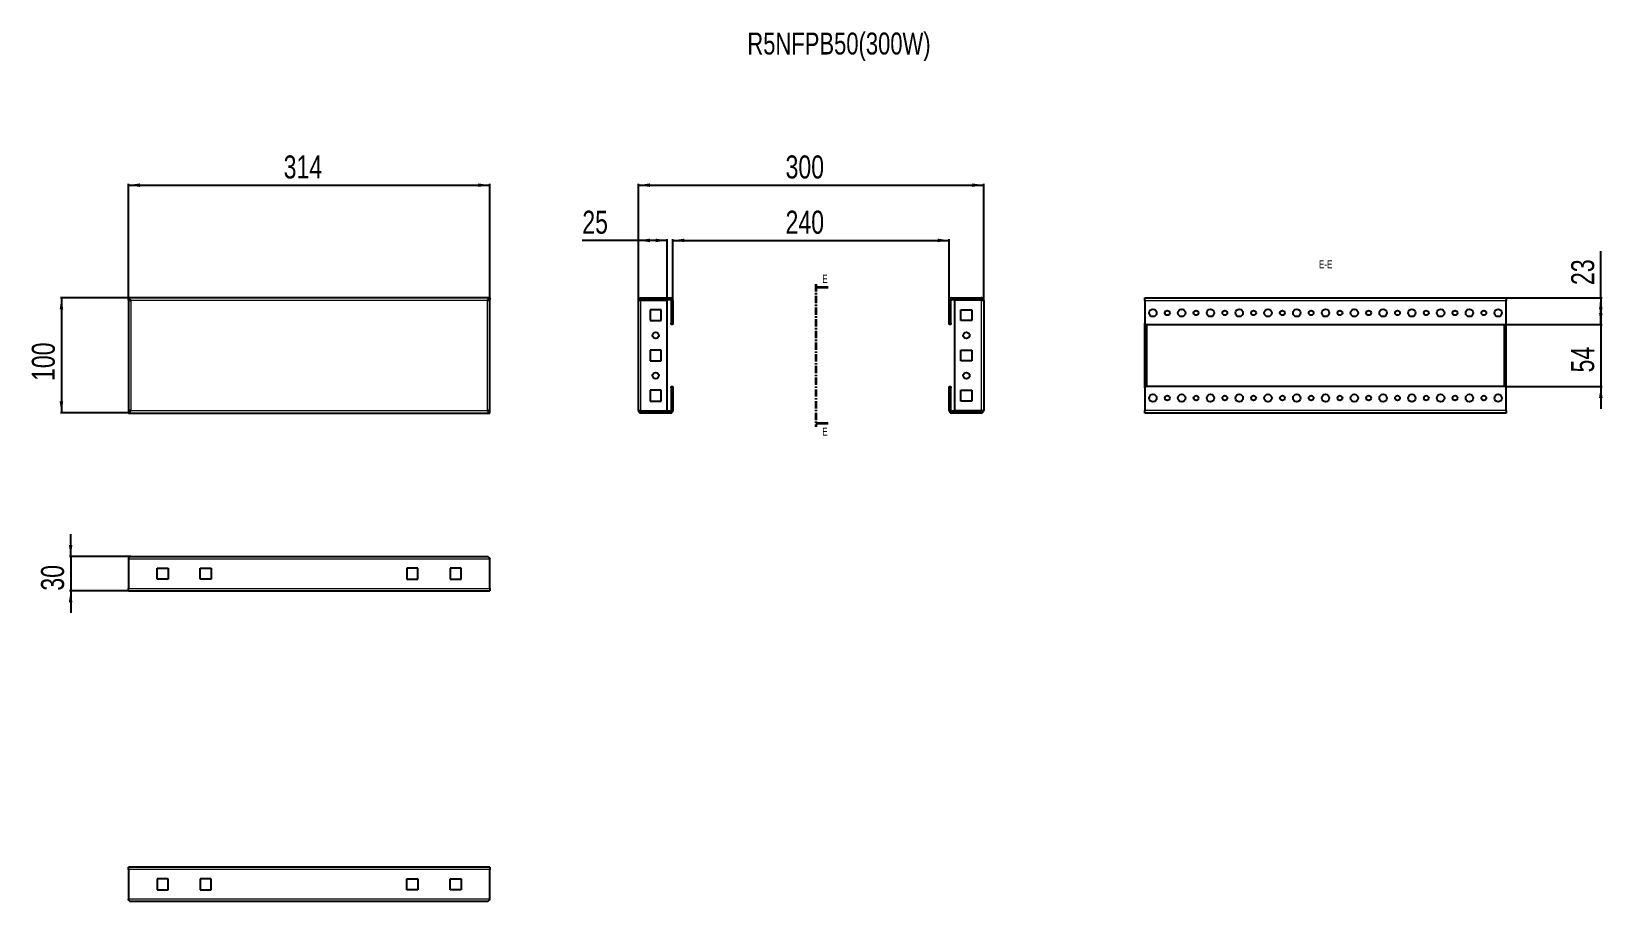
# Model space of a CAD drawing. Header units: millimetres. Extents: x -64 to 1301, y -192 to 564.
import ezdxf

# ---------------------------------------------------------------- set-up
doc = ezdxf.new("R2010")
doc.units = ezdxf.units.MM
doc.linetypes.add('CENTER', pattern=[10.16, 6.35, -1.27, 1.27, -1.27])
doc.layers.add('FORMAT', color=7, linetype='Continuous')
doc.styles.add('SLDTEXTSTYLE0', font='TXT', dxfattribs={"width": 0.75})
doc.dimstyles.new('SLDDIMSTYLE0', dxfattribs={"dimtxt": 20, "dimasz": 10, "dimexe": 0, "dimexo": 0.0625, "dimgap": 5, "dimtad": 2, "dimdec": 1, "dimrnd": 1e-09, "dimzin": 12, "dimdsep": 46, "dimtxsty": 'SLDTEXTSTYLE0', "dimsah": 1, "dimcen": 0.09, "dimadec": 0, "dimazin": 3, "dimtfac": 1, "dimtofl": 0, "dimtmove": 0, "dimatfit": 3, "dimfxl": 0, "dimfrac": 2, "dimtolj": 1, "dimtzin": 12, "dimarcsym": 0})
doc.dimstyles.new('SLDDIMSTYLE1', dxfattribs={"dimtxt": 20, "dimasz": 10, "dimexe": 0, "dimexo": 0.0625, "dimgap": 5, "dimtad": 2, "dimdec": 1, "dimrnd": 1e-09, "dimzin": 12, "dimdsep": 46, "dimtxsty": 'SLDTEXTSTYLE0', "dimsah": 1, "dimcen": 0.09, "dimadec": 0, "dimazin": 3, "dimtfac": 1, "dimtmove": 0, "dimatfit": 0, "dimfxl": 0, "dimfrac": 2, "dimtolj": 1, "dimtzin": 12, "dimarcsym": 0})

# ---------------------------------------------------------------- blocks, each defined once
blk = doc.blocks.new('_D')
at = {"layer": 'FORMAT'}
for p, q in [((20.2, 330.6), (20.2, 431.6)), ((20.2, 430.6), (334.2, 430.6)), ((334.2, 330.6), (334.2, 431.6))]:
    blk.add_line(p, q, dxfattribs=at)
for points in [[(20.2, 430.6), (30.2, 429), (30.2, 432.1)], [(334.2, 430.6), (324.2, 432.1), (324.2, 429)]]:
    blk.add_solid(points, dxfattribs=at)
at = {"layer": 'FORMAT', "insert": (155.1, 456.4), "char_height": 20, "attachment_point": 1, "style": 'SLDTEXTSTYLE0'}
blk.add_mtext('314', dxfattribs=at)
blk = doc.blocks.new('_D_1')
at = {"layer": 'FORMAT'}
for p, q in [((20.2, 332.6), (-38.9, 332.6)), ((-37.9, 332.6), (-37.9, 232.6)), ((20.2, 232.6), (-38.9, 232.6))]:
    blk.add_line(p, q, dxfattribs=at)
for points in [[(-37.9, 332.6), (-39.5, 322.6), (-36.4, 322.6)], [(-37.9, 232.6), (-36.4, 242.6), (-39.5, 242.6)]]:
    blk.add_solid(points, dxfattribs=at)
at = {"layer": 'FORMAT', "insert": (-63.7, 260.4), "char_height": 20, "attachment_point": 1, "rotation": 90, "style": 'SLDTEXTSTYLE0'}
blk.add_mtext('100', dxfattribs=at)
blk = doc.blocks.new('_D_2')
at = {"layer": 'FORMAT'}
for p, q in [((463.4, 330.5), (463.4, 431.6)), ((463.4, 430.6), (763.4, 430.6)), ((763.4, 330.5), (763.4, 431.6))]:
    blk.add_line(p, q, dxfattribs=at)
for points in [[(463.4, 430.6), (473.4, 429), (473.4, 432.1)], [(763.4, 430.6), (753.4, 432.1), (753.4, 429)]]:
    blk.add_solid(points, dxfattribs=at)
at = {"layer": 'FORMAT', "insert": (591.2, 456.4), "char_height": 20, "attachment_point": 1, "style": 'SLDTEXTSTYLE0'}
blk.add_mtext('300', dxfattribs=at)
blk = doc.blocks.new('_D_3')
at = {"layer": 'FORMAT'}
for p, q in [((493.4, 330.5), (493.4, 383.6)), ((493.4, 382.6), (733.4, 382.6)), ((733.4, 330.5), (733.4, 383.6))]:
    blk.add_line(p, q, dxfattribs=at)
for points in [[(493.4, 382.6), (503.4, 381), (503.4, 384.1)], [(733.4, 382.6), (723.4, 384.1), (723.4, 381)]]:
    blk.add_solid(points, dxfattribs=at)
at = {"layer": 'FORMAT', "insert": (591.2, 408.4), "char_height": 20, "attachment_point": 1, "style": 'SLDTEXTSTYLE0'}
blk.add_mtext('240', dxfattribs=at)
blk = doc.blocks.new('_D_4')
at = {"layer": 'FORMAT'}
for p, q in [((463.4, 382.6), (414.6, 382.6)), ((463.4, 330.5), (463.4, 383.6)), ((488.4, 382.6), (463.4, 382.6)), ((488.4, 330.6), (488.4, 383.6))]:
    blk.add_line(p, q, dxfattribs=at)
for points in [[(463.4, 382.6), (473.4, 381), (473.4, 384.1)], [(488.4, 382.6), (478.4, 384.1), (478.4, 381)]]:
    blk.add_solid(points, dxfattribs=at)
at = {"layer": 'FORMAT', "insert": (414.6, 408.4), "char_height": 20, "attachment_point": 1, "style": 'SLDTEXTSTYLE0'}
blk.add_mtext('25', dxfattribs=at)
blk = doc.blocks.new('_D_5')
at = {"layer": 'FORMAT'}
for p, q in [((-29.9, 108), (-29.9, 127.3)), ((22.3, 108), (-30.9, 108)), ((-29.9, 108), (-29.9, 78)), ((20.2, 78), (-30.9, 78)), ((-29.9, 78), (-29.9, 58.8))]:
    blk.add_line(p, q, dxfattribs=at)
for points in [[(-29.9, 108), (-28.4, 118), (-31.5, 118)], [(-29.9, 78), (-31.5, 68), (-28.4, 68)]]:
    blk.add_solid(points, dxfattribs=at)
at = {"layer": 'FORMAT', "insert": (-55.7, 78.2), "char_height": 20, "attachment_point": 1, "rotation": 90, "style": 'SLDTEXTSTYLE0'}
blk.add_mtext('30', dxfattribs=at)
blk = doc.blocks.new('_D_6')
at = {"layer": 'FORMAT'}
for p, q in [((1299.6, 309.6), (1299.6, 328.8)), ((1216.4, 309.6), (1300.6, 309.6)), ((1299.6, 309.6), (1299.6, 255.6)), ((1216.4, 255.6), (1300.6, 255.6)), ((1299.6, 255.6), (1299.6, 236.3))]:
    blk.add_line(p, q, dxfattribs=at)
for points in [[(1299.6, 309.6), (1301.1, 319.6), (1298, 319.6)], [(1299.6, 255.6), (1298, 245.6), (1301.1, 245.6)]]:
    blk.add_solid(points, dxfattribs=at)
at = {"layer": 'FORMAT', "insert": (1273.8, 267.8), "char_height": 20, "attachment_point": 1, "rotation": 90, "style": 'SLDTEXTSTYLE0'}
blk.add_mtext('54', dxfattribs=at)
blk = doc.blocks.new('_D_7')
at = {"layer": 'FORMAT'}
for p, q in [((1299.6, 332.6), (1299.6, 373.3)), ((1217.4, 332.6), (1300.6, 332.6)), ((1299.6, 332.6), (1299.6, 309.6)), ((1216.4, 309.6), (1300.6, 309.6))]:
    blk.add_line(p, q, dxfattribs=at)
for points in [[(1299.6, 332.6), (1298, 322.6), (1301.1, 322.6)], [(1299.6, 309.6), (1301.1, 319.6), (1298, 319.6)]]:
    blk.add_solid(points, dxfattribs=at)
at = {"layer": 'FORMAT', "insert": (1273.8, 343.8), "char_height": 20, "attachment_point": 1, "rotation": 90, "style": 'SLDTEXTSTYLE0'}
blk.add_mtext('23', dxfattribs=at)

msp = doc.modelspace()

# ---------------------------------------------------------------- linework, layer by layer
at = {"color": 7, "linetype": 'CENTER', "lineweight": 35}
msp.add_line((617.47, 344.57), (617.47, 220.56), dxfattribs=at)
at = {"color": 7, "linetype": 'Continuous', "lineweight": 35}
for p, q in [((628.11, 341.57), (617.47, 341.57)), ((628.11, 223.56), (617.47, 223.56))]:
    msp.add_line(p, q, dxfattribs=at)
at = {"color": 7, "linetype": 'Continuous', "lineweight": 25}
for p, q in [((20.22, 331.07), (20.22, 332.57)), ((334.22, 332.57), (20.22, 332.57)), ((20.22, 331.07), (20.22, 330.57)), ((20.22, 330.57), (20.22, 234.57)), ((20.22, 330.57), (21.72, 330.57)), ((334.22, 330.57), (332.72, 330.57)), ((334.22, 332.57), (334.22, 331.07)), ((334.22, 330.57), (334.22, 331.07)), ((334.22, 234.57), (334.22, 330.57)), ((463.37, 234.67), (463.37, 330.47)), ((465.47, 332.57), (465.47, 331.07)), ((465.47, 332.57), (491.27, 332.57)), ((465.47, 331.07), (491.27, 331.07)), ((465.47, 330.57), (488.37, 330.57)), ((488.37, 234.57), (488.37, 330.57)), ((491.87, 330.47), (491.87, 310.57)), ((493.37, 330.47), (493.37, 310.57)), ((733.37, 310.57), (733.37, 330.47)), ((734.87, 310.57), (734.87, 330.47)), ((735.47, 332.57), (761.27, 332.57)), ((735.47, 331.07), (761.27, 331.07)), ((738.37, 234.57), (738.37, 330.57)), ((761.27, 330.57), (738.37, 330.57)), ((761.27, 331.07), (761.27, 332.57)), ((763.37, 330.47), (763.37, 234.67)), ((903.39, 330.47), (903.39, 332.57)), ((903.39, 332.57), (1217.39, 332.57)), ((903.39, 330.47), (903.39, 310.57)), ((1217.39, 332.57), (1217.39, 330.47)), ((1217.39, 310.57), (1217.39, 330.47)), ((473.62, 322.32), (473.62, 312.82)), ((483.12, 322.32), (473.62, 322.32)), ((483.12, 312.82), (483.12, 322.32)), ((743.62, 322.32), (753.12, 322.32)), ((743.62, 312.82), (743.62, 322.32)), ((753.12, 322.32), (753.12, 312.82)), ((473.62, 312.82), (483.12, 312.82)), ((491.87, 310.57), (493.37, 310.57)), ((491.87, 309.57), (491.87, 310.57)), ((493.37, 309.57), (491.87, 309.57)), ((493.37, 310.57), (493.37, 309.57)), ((733.37, 310.57), (734.87, 310.57)), ((733.37, 309.57), (733.37, 310.57)), ((734.87, 309.57), (733.37, 309.57)), ((734.87, 310.57), (734.87, 309.57)), ((753.12, 312.82), (743.62, 312.82)), ((903.39, 310.57), (904.39, 309.57)), ((903.39, 254.57), (903.39, 310.57)), ((904.39, 309.57), (1216.39, 309.57)), ((904.89, 255.57), (904.89, 309.57)), ((1215.89, 255.57), (1215.89, 309.57)), ((1216.39, 309.57), (1217.39, 310.57)), ((1217.39, 254.57), (1217.39, 310.57)), ((473.62, 287.32), (473.62, 277.82)), ((483.12, 287.32), (473.62, 287.32)), ((483.12, 277.82), (483.12, 287.32)), ((743.62, 287.32), (753.12, 287.32)), ((743.62, 277.82), (743.62, 287.32)), ((753.12, 287.32), (753.12, 277.82)), ((473.62, 277.82), (483.12, 277.82)), ((753.12, 277.82), (743.62, 277.82)), ((483.12, 252.32), (473.62, 252.32)), ((473.62, 252.32), (473.62, 242.82)), ((483.12, 242.82), (483.12, 252.32)), ((491.87, 255.57), (493.37, 255.57)), ((491.87, 254.57), (491.87, 255.57)), ((493.37, 254.57), (491.87, 254.57)), ((491.87, 254.57), (491.87, 234.67)), ((493.37, 255.57), (493.37, 254.57)), ((493.37, 254.57), (493.37, 234.67)), ((733.37, 255.57), (734.87, 255.57)), ((733.37, 254.57), (733.37, 255.57)), ((734.87, 254.57), (733.37, 254.57)), ((733.37, 234.67), (733.37, 254.57)), ((734.87, 255.57), (734.87, 254.57)), ((734.87, 234.67), (734.87, 254.57)), ((743.62, 252.32), (753.12, 252.32)), ((743.62, 242.82), (743.62, 252.32)), ((753.12, 252.32), (753.12, 242.82)), ((904.39, 255.57), (903.39, 254.57)), ((903.39, 254.57), (903.39, 234.67)), ((1216.39, 255.57), (904.39, 255.57)), ((1217.39, 254.57), (1216.39, 255.57)), ((1217.39, 234.67), (1217.39, 254.57)), ((21.72, 234.57), (20.22, 234.57)), ((20.22, 234.57), (20.22, 234.07)), ((20.22, 234.07), (20.22, 232.57)), ((20.22, 232.57), (334.22, 232.57)), ((332.72, 234.57), (334.22, 234.57)), ((334.22, 234.07), (334.22, 234.57)), ((334.22, 232.57), (334.22, 234.07)), ((465.47, 234.57), (488.37, 234.57)), ((465.47, 232.57), (465.47, 234.07)), ((491.27, 234.07), (465.47, 234.07)), ((491.27, 232.57), (465.47, 232.57)), ((473.62, 242.82), (483.12, 242.82)), ((761.27, 234.07), (735.47, 234.07)), ((761.27, 232.57), (735.47, 232.57)), ((761.27, 234.57), (738.37, 234.57)), ((753.12, 242.82), (743.62, 242.82)), ((761.27, 234.07), (761.27, 232.57)), ((903.39, 232.57), (903.39, 234.67)), ((1217.39, 232.57), (903.39, 232.57)), ((1217.39, 234.67), (1217.39, 232.57)), ((20.22, 105.92), (20.22, 80.12)), ((22.32, 108.02), (332.12, 108.02)), ((45.22, 97.77), (54.72, 97.77)), ((45.22, 88.27), (45.22, 97.77)), ((54.72, 97.77), (54.72, 88.27)), ((82.72, 97.77), (92.22, 97.77)), ((82.72, 88.27), (82.72, 97.77)), ((92.22, 97.77), (92.22, 88.27)), ((271.72, 97.77), (262.22, 97.77)), ((262.22, 97.77), (262.22, 88.27)), ((271.72, 88.27), (271.72, 97.77)), ((299.72, 97.77), (299.72, 88.27)), ((309.22, 97.77), (299.72, 97.77)), ((309.22, 88.27), (309.22, 97.77)), ((334.22, 80.12), (334.22, 105.92)), ((54.72, 88.27), (45.22, 88.27)), ((92.22, 88.27), (82.72, 88.27)), ((262.22, 88.27), (271.72, 88.27)), ((299.72, 88.27), (309.22, 88.27)), ((20.22, 78.02), (20.22, 80.12)), ((20.22, 78.02), (334.22, 78.02)), ((334.22, 80.12), (334.22, 78.02)), ((334.22, -161.98), (20.22, -161.98)), ((20.22, -164.08), (20.22, -161.98)), ((334.22, -161.98), (334.22, -164.08)), ((20.22, -164.08), (20.22, -189.88)), ((54.72, -172.23), (45.22, -172.23)), ((45.22, -172.23), (45.22, -181.73)), ((54.72, -181.73), (54.72, -172.23)), ((92.22, -172.23), (82.72, -172.23)), ((82.72, -172.23), (82.72, -181.73)), ((92.22, -181.73), (92.22, -172.23)), ((262.22, -181.73), (262.22, -172.23)), ((262.22, -172.23), (271.72, -172.23)), ((271.72, -172.23), (271.72, -181.73)), ((299.72, -172.23), (309.22, -172.23)), ((299.72, -181.73), (299.72, -172.23)), ((309.22, -172.23), (309.22, -181.73)), ((334.22, -189.88), (334.22, -164.08)), ((45.22, -181.73), (54.72, -181.73)), ((82.72, -181.73), (92.22, -181.73)), ((271.72, -181.73), (262.22, -181.73)), ((309.22, -181.73), (299.72, -181.73)), ((332.12, -191.98), (22.32, -191.98))]:
    msp.add_line(p, q, dxfattribs=at)
at = {"color": 8, "linetype": 'Continuous', "lineweight": 18}
for p, q in [((22.32, 330.47), (22.32, 234.67)), ((332.12, 330.47), (22.32, 330.47)), ((332.12, 234.67), (332.12, 330.47)), ((465.47, 234.57), (465.47, 330.57)), ((491.27, 331.07), (491.27, 332.57)), ((491.87, 330.47), (493.37, 330.47)), ((734.87, 330.47), (733.37, 330.47)), ((735.47, 331.07), (735.47, 332.57)), ((761.27, 330.57), (761.27, 234.57)), ((903.39, 330.47), (1217.39, 330.47)), ((905.49, 255.57), (905.49, 309.57)), ((1215.29, 309.57), (1215.29, 255.57)), ((22.32, 234.67), (332.12, 234.67)), ((491.27, 234.07), (491.27, 232.57)), ((491.87, 234.67), (493.37, 234.67)), ((734.87, 234.67), (733.37, 234.67)), ((735.47, 234.07), (735.47, 232.57)), ((1217.39, 234.67), (903.39, 234.67)), ((20.22, 105.92), (334.22, 105.92)), ((20.22, 80.12), (334.22, 80.12)), ((334.22, -164.08), (20.22, -164.08)), ((334.22, -189.88), (20.22, -189.88))]:
    msp.add_line(p, q, dxfattribs=at)
at = {"color": 7, "linetype": 'Continuous', "lineweight": 25}
for centre, radius in [((910.39, 319.57), 3.25), ((922.89, 319.57), 2.1), ((935.39, 319.57), 3.25), ((947.89, 319.57), 2.1), ((960.39, 319.57), 3.25), ((972.89, 319.57), 2.1), ((985.39, 319.57), 3.25), ((997.89, 319.57), 2.1), ((1010.39, 319.57), 3.25), ((1022.89, 319.57), 2.1), ((1035.39, 319.57), 3.25), ((1047.89, 319.57), 2.1), ((1060.39, 319.57), 3.25), ((1072.89, 319.57), 2.1), ((1085.39, 319.57), 3.25), ((1097.89, 319.57), 2.1), ((1110.39, 319.57), 3.25), ((1122.89, 319.57), 2.1), ((1135.39, 319.57), 3.25), ((1147.89, 319.57), 2.1), ((1160.39, 319.57), 3.25), ((1172.89, 319.57), 2.1), ((1185.39, 319.57), 3.25), ((1197.89, 319.57), 2.1), ((1210.39, 319.57), 3.25), ((478.37, 300.07), 2.75), ((748.37, 300.07), 2.75), ((478.37, 265.07), 2.75), ((748.37, 265.07), 2.75), ((910.39, 245.57), 3.25), ((922.89, 245.57), 2.1), ((935.39, 245.57), 3.25), ((947.89, 245.57), 2.1), ((960.39, 245.57), 3.25), ((972.89, 245.57), 2.1), ((985.39, 245.57), 3.25), ((997.89, 245.57), 2.1), ((1010.39, 245.57), 3.25), ((1022.89, 245.57), 2.1), ((1035.39, 245.57), 3.25), ((1047.89, 245.57), 2.1), ((1060.39, 245.57), 3.25), ((1072.89, 245.57), 2.1), ((1085.39, 245.57), 3.25), ((1097.89, 245.57), 2.1), ((1110.39, 245.57), 3.25), ((1122.89, 245.57), 2.1), ((1135.39, 245.57), 3.25), ((1147.89, 245.57), 2.1), ((1160.39, 245.57), 3.25), ((1172.89, 245.57), 2.1), ((1185.39, 245.57), 3.25), ((1197.89, 245.57), 2.1), ((1210.39, 245.57), 3.25)]:
    msp.add_circle(centre, radius, dxfattribs=at)
for centre, radius, start, end in [((491.27, 330.47), 2.1, 0, 90), ((491.27, 330.47), 0.6, 0, 90), ((735.47, 330.47), 2.1, 90, 180), ((735.47, 330.47), 0.6, 90, 180), ((491.27, 234.67), 0.6, 270, 360), ((491.27, 234.67), 2.1, 270, 0), ((735.47, 234.67), 2.1, 180, 270), ((735.47, 234.67), 0.6, 180, 270)]:
    msp.add_arc(centre, radius, start, end, dxfattribs=at)
for points, knots in [([(22.32, 330.47), (22.14, 330.75), (21.78, 331.31), (21.25, 332.01), (20.73, 332.48), (20.38, 332.54), (20.22, 332.57)], [0, 0, 0, 0, 0.2547527, 0.5096447, 0.7645377, 1, 1, 1, 1]), ([(22.32, 330.47), (22.14, 330.55), (21.77, 330.71), (21.08, 330.98), (20.56, 331.03), (20.22, 331.07)], [0, 0, 0, 0, 0.2598775, 0.5197391, 1, 1, 1, 1]), ([(763.37, 330.47), (763.34, 330.75), (763.27, 331.31), (762.77, 332.01), (762.07, 332.48), (761.53, 332.54), (761.27, 332.57)], [0, 0, 0, 0, 0.2547527, 0.5096447, 0.7645377, 1, 1, 1, 1]), ([(761.87, 330.47), (761.86, 330.55), (761.84, 330.71), (761.65, 330.98), (761.42, 331.03), (761.27, 331.07)], [0, 0, 0, 0, 0.2598775, 0.5197391, 1, 1, 1, 1]), ([(332.12, 108.02), (332.3, 107.99), (332.65, 107.92), (333.19, 107.42), (333.71, 106.72), (334.06, 106.18), (334.22, 105.92)], [0, 0, 0, 0, 0.2547527, 0.5096447, 0.7645377, 1, 1, 1, 1]), ([(22.32, -191.98), (22.14, -191.95), (21.78, -191.88), (21.25, -191.38), (20.73, -190.68), (20.38, -190.14), (20.22, -189.88)], [0, 0, 0, 0, 0.2547527, 0.5096447, 0.7645377, 1, 1, 1, 1])]:
    msp.add_open_spline(points, degree=3, knots=knots, dxfattribs=at)
for points in [[(20.22, 330.57), (20.25, 330.56), (20.31, 330.54), (20.8, 330.52), (21.49, 330.49), (22.04, 330.47), (22.32, 330.47)], [(334.22, 332.57), (334.04, 332.53), (333.69, 332.47), (333.17, 331.99), (332.64, 331.29), (332.29, 330.74), (332.12, 330.47)], [(334.22, 331.07), (333.87, 331.03), (333.17, 330.95), (332.47, 330.63), (332.12, 330.47)], [(332.12, 330.47), (332.39, 330.47), (332.95, 330.49), (333.64, 330.52), (334.13, 330.54), (334.19, 330.56), (334.22, 330.57)], [(465.47, 332.57), (465.2, 332.53), (464.65, 332.47), (463.95, 331.99), (463.47, 331.29), (463.4, 330.74), (463.37, 330.47)], [(463.37, 330.47), (463.4, 330.47), (463.47, 330.49), (463.95, 330.52), (464.65, 330.54), (465.2, 330.56), (465.47, 330.57)], [(465.47, 331.07), (465.31, 331.03), (464.99, 330.95), (464.91, 330.63), (464.87, 330.47)], [(761.27, 330.57), (761.55, 330.56), (762.1, 330.54), (762.79, 330.52), (763.28, 330.49), (763.34, 330.47), (763.37, 330.47)], [(22.32, 234.67), (22.04, 234.66), (21.49, 234.64), (20.8, 234.62), (20.31, 234.59), (20.25, 234.57), (20.22, 234.57)], [(20.22, 232.57), (20.39, 232.6), (20.74, 232.66), (21.27, 233.15), (21.79, 233.84), (22.14, 234.39), (22.32, 234.67)], [(20.22, 234.07), (20.57, 234.1), (21.27, 234.18), (21.97, 234.5), (22.32, 234.67)], [(332.12, 234.67), (332.29, 234.39), (332.64, 233.84), (333.17, 233.15), (333.69, 232.66), (334.04, 232.6), (334.22, 232.57)], [(332.12, 234.67), (332.47, 234.5), (333.17, 234.18), (333.87, 234.1), (334.22, 234.07)], [(334.22, 234.57), (334.19, 234.57), (334.13, 234.59), (333.64, 234.62), (332.95, 234.64), (332.39, 234.66), (332.12, 234.67)], [(465.47, 234.57), (465.2, 234.57), (464.65, 234.59), (463.95, 234.62), (463.47, 234.64), (463.4, 234.66), (463.37, 234.67)], [(463.37, 234.67), (463.4, 234.39), (463.47, 233.84), (463.95, 233.15), (464.65, 232.66), (465.2, 232.6), (465.47, 232.57)], [(464.87, 234.67), (464.91, 234.5), (464.99, 234.18), (465.31, 234.1), (465.47, 234.07)], [(761.27, 234.07), (761.43, 234.1), (761.76, 234.18), (761.83, 234.5), (761.87, 234.67)], [(761.27, 232.57), (761.55, 232.6), (762.1, 232.66), (762.79, 233.15), (763.28, 233.84), (763.34, 234.39), (763.37, 234.67)], [(763.37, 234.67), (763.34, 234.66), (763.28, 234.64), (762.79, 234.62), (762.1, 234.59), (761.55, 234.57), (761.27, 234.57)], [(20.22, 105.92), (20.39, 106.19), (20.74, 106.75), (21.27, 107.44), (21.79, 107.92), (22.14, 107.99), (22.32, 108.02)], [(334.22, -189.88), (334.04, -190.16), (333.69, -190.71), (333.17, -191.4), (332.64, -191.89), (332.29, -191.95), (332.12, -191.98)]]:
    msp.add_open_spline(points, degree=3, dxfattribs=at)
at = {"color": 7, "linetype": 'Continuous', "lineweight": 35}
for points in [[(617.47, 341.57), (624.47, 340.45), (624.47, 342.69)], [(617.47, 223.56), (624.47, 222.44), (624.47, 224.68)]]:
    msp.add_solid(points, dxfattribs=at)

# ---------------------------------------------------------------- texts
at = {"color": 7, "linetype": 'Continuous', "char_height": 7, "attachment_point": 1, "style": 'SLDTEXTSTYLE0'}
for insert in [(623.12, 352.65), (623.12, 219.87)]:
    msp.add_mtext('E', dxfattribs=dict(at, insert=insert))
at = {"layer": 'FORMAT', "style": 'SLDTEXTSTYLE0'}
for s, insert, char_height, attachment_point in [('R5NFPB50(300W)', (557.99, 563.15), 19.05, 1), ('E-E', (1060.47, 365.26), 7, 2)]:
    msp.add_mtext(s, dxfattribs=dict(at, insert=insert, char_height=char_height, attachment_point=attachment_point))

# ---------------------------------------------------------------- dimensions: what is measured, and where the dimension line sits
at = {"layer": 'FORMAT'}
for base, p1, p2, picture, middle in [((334.22, 430.57), (20.22, 330.57), (334.22, 330.57), '_D', (177.22, 430.57)), ((463.37, 382.57), (488.37, 330.57), (463.37, 330.47), '_D_4', (429.37, 382.57)), ((733.37, 382.57), (493.37, 330.47), (733.37, 330.47), '_D_3', (613.37, 382.57))]:
    dim = msp.add_linear_dim(base=base, p1=p1, p2=p2, dimstyle='SLDDIMSTYLE0', dxfattribs=at)
    dim.commit()
    dim.dimension.update_dxf_attribs({"geometry": picture, "text_midpoint": middle, "dimtype": 160})
for base, p1, p2, angle, dimstyle, picture, middle in [((763.37, 430.57), (463.37, 330.47), (763.37, 330.47), 0, 'SLDDIMSTYLE0', '_D_2', (613.37, 430.57)), ((1299.55, 309.57), (1217.39, 332.57), (1216.39, 309.57), 90, 'SLDDIMSTYLE0', '_D_7', (1299.55, 358.57)), ((-37.95, 232.57), (20.22, 332.57), (20.22, 232.57), 90, 'SLDDIMSTYLE0', '_D_1', (-37.95, 282.57)), ((1299.55, 255.57), (1216.39, 309.57), (1216.39, 255.57), 90, 'SLDDIMSTYLE1', '_D_6', (1299.55, 282.57)), ((-29.95, 78.02), (22.32, 108.02), (20.22, 78.02), 90, 'SLDDIMSTYLE1', '_D_5', (-29.95, 93.02))]:
    dim = msp.add_linear_dim(base=base, p1=p1, p2=p2, angle=angle, dimstyle=dimstyle, dxfattribs=at)
    dim.commit()
    dim.dimension.update_dxf_attribs({"geometry": picture, "text_midpoint": middle, "dimtype": 160})

doc.saveas('drawing.dxf')
